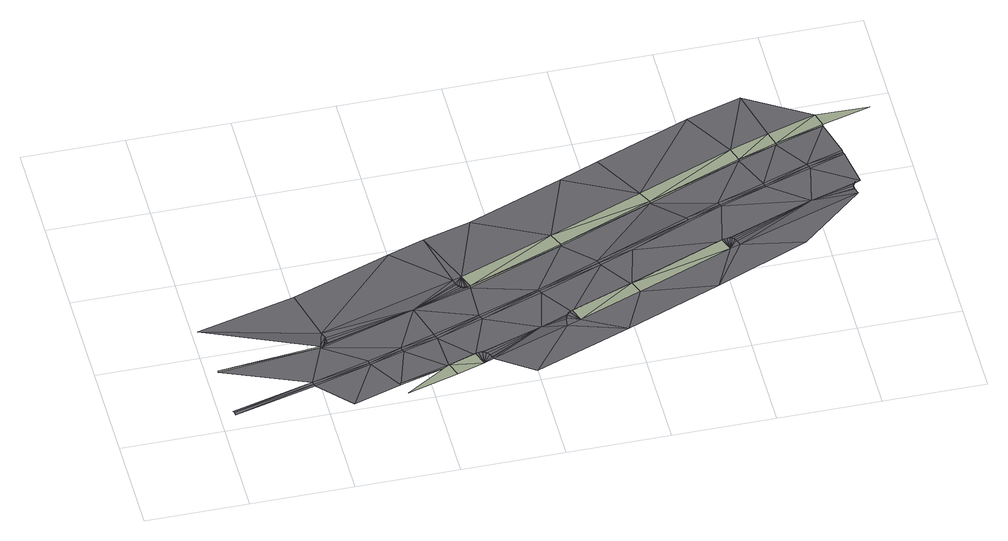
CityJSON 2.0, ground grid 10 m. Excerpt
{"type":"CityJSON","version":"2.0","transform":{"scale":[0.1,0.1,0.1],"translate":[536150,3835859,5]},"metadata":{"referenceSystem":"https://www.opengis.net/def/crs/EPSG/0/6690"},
"CityObjects":{
"road1":{"type":"Road","attributes":{"RoadStructureAttribute.sectionType":"1"},"geometry":[{"type":"MultiSurface","lod":"3","boundaries":[[[0,1,2]],[[3,4,1]],[[5,6,7]],[[0,2,8]],[[3,1,0]],[[6,9,7]],[[9,10,11]],[[6,5,3]],[[10,12,11]],[[13,14,8]],[[0,8,14]],[[3,0,15]],[[3,16,6]],[[17,18,9]],[[9,6,17]],[[17,19,18]],[[19,20,18]],[[9,18,21]],[[19,22,20]],[[22,23,20]],[[18,20,21]],[[9,21,10]],[[20,23,24]],[[22,25,23]],[[25,24,23]],[[20,24,21]],[[25,26,24]],[[26,21,24]],[[26,10,21]],[[15,0,14]],[[16,3,15]],[[16,27,6]],[[14,13,28]],[[29,19,17]],[[29,22,19]],[[29,25,22]],[[29,26,25]],[[29,10,26]],[[10,30,12]],[[31,15,14]],[[27,16,15]],[[28,32,14]],[[27,29,6]],[[17,6,29]],[[33,28,34]],[[27,15,31]],[[31,14,32]],[[29,35,10]],[[32,28,33]],[[33,34,36]],[[36,37,38]],[[33,39,32]],[[27,31,40]],[[31,32,39]],[[41,27,40]],[[40,31,39]],[[27,41,29]],[[10,35,30]],[[42,33,36]],[[43,44,36]],[[36,38,43]],[[39,33,42]],[[45,41,40]],[[46,40,39]],[[41,45,29]],[[36,44,42]],[[42,47,39]],[[48,42,44]],[[49,44,43]],[[44,49,48]],[[50,49,43]],[[49,51,48]],[[49,50,51]],[[52,35,29]],[[43,53,50]],[[54,52,29]],[[55,54,29]],[[56,55,29]],[[50,57,51]],[[43,58,53]],[[59,56,29]],[[45,60,29]],[[43,61,58]],[[43,62,61]],[[50,53,57]],[[63,59,29]],[[53,64,57]],[[53,58,64]],[[61,62,65]],[[58,61,64]],[[35,66,30]],[[45,40,46]],[[46,39,47]],[[67,42,48]],[[67,51,57]],[[29,60,63]],[[54,55,68]],[[69,68,55]],[[42,67,47]],[[70,35,52]],[[69,55,56]],[[70,52,54]],[[70,54,68]],[[71,69,56]],[[70,68,69]],[[35,70,66]],[[71,56,59]],[[70,69,71]],[[72,71,59]],[[72,59,63]],[[48,51,67]],[[71,72,70]],[[73,72,63]],[[72,73,70]],[[63,60,73]],[[57,64,67]],[[65,62,67]],[[64,61,67]],[[61,65,67]],[[74,45,46]],[[75,46,47]],[[76,62,77]],[[78,66,70]],[[45,74,60]],[[67,79,47]],[[80,70,73]],[[67,62,76]],[[74,46,75]],[[75,47,79]],[[74,81,60]],[[70,80,78]],[[67,76,82]],[[73,60,81]],[[81,83,73]],[[67,84,79]],[[67,82,85]],[[67,85,86]],[[82,76,87]],[[84,67,86]],[[82,87,88]],[[88,85,82]],[[87,76,89]],[[85,88,90]],[[86,85,90]],[[88,87,89]],[[76,77,91]],[[90,88,89]],[[92,84,86]],[[86,90,92]],[[92,90,89]],[[84,93,79]],[[73,83,80]],[[89,76,91]],[[94,84,92]],[[95,92,89]],[[74,75,96]],[[75,79,93]],[[74,97,81]],[[98,78,80]],[[99,89,91]],[[97,74,96]],[[96,75,93]],[[84,94,93]],[[94,92,95]],[[95,89,99]],[[83,100,80]],[[81,101,83]],[[97,101,81]],[[94,102,93]],[[96,93,102]],[[80,103,98]],[[100,103,80]],[[101,100,83]],[[104,94,95]],[[99,91,105]],[[106,96,102]],[[103,107,98]],[[94,104,102]],[[97,96,106]],[[108,109,95]],[[95,99,108]],[[97,110,101]],[[108,99,105]],[[110,97,106]],[[104,111,102]],[[95,109,104]],[[103,112,107]],[[110,113,101]],[[114,108,105]],[[106,102,111]],[[100,115,103]],[[101,116,100]],[[117,104,109]],[[118,109,108]],[[109,118,117]],[[119,118,108]],[[118,120,117]],[[118,119,120]],[[110,106,121]],[[108,122,119]],[[119,123,120]],[[113,116,101]],[[108,124,122]],[[119,122,123]],[[108,125,124]],[[122,126,123]],[[108,127,125]],[[108,114,127]],[[122,124,126]],[[124,128,126]],[[128,124,125]],[[129,128,125]],[[129,125,127]],[[127,114,129]],[[113,110,121]],[[121,106,111]],[[105,130,114]],[[131,104,117]],[[103,115,112]],[[115,100,132]],[[132,100,116]],[[113,121,133]],[[121,111,134]],[[117,120,131]],[[120,123,131]],[[123,126,131]],[[131,134,111]],[[126,128,131]],[[128,129,131]],[[111,104,131]],[[129,114,131]],[[113,135,116]],[[135,113,133]],[[133,121,134]],[[115,136,112]],[[137,114,130]],[[132,138,115]],[[139,135,133]],[[140,133,134]],[[141,142,132]],[[132,116,141]],[[116,135,141]],[[131,143,134]],[[132,142,138]],[[131,114,137]],[[115,138,136]],[[141,135,139]],[[139,133,140]],[[140,134,143]],[[142,144,138]],[[141,145,142]],[[138,144,136]],[[131,146,143]],[[139,145,141]],[[147,146,131]],[[131,137,148]],[[131,148,149]],[[131,149,150]],[[131,150,151]],[[145,152,142]],[[131,151,153]],[[131,153,147]],[[146,154,143]],[[139,140,155]],[[140,143,154]],[[149,148,156]],[[149,156,157]],[[150,149,157]],[[150,157,158]],[[151,150,158]],[[151,158,159]],[[142,152,144]],[[153,151,159]],[[155,140,154]],[[160,139,155]],[[139,160,145]],[[152,161,144]]],"semantics":{"surfaces":[{"type":"TrafficArea","function":"1000"},{"type":"AuxiliaryTrafficArea","function":"2000"},{"type":"TrafficArea","function":"2000"},{"type":"TrafficArea","function":"1010"},{"type":"AuxiliaryTrafficArea","function":"5000"}],"values":[0,0,1,0,0,1,2,3,2,3,0,0,3,1,1,1,1,2,1,1,2,2,2,1,1,2,1,1,1,0,0,3,3,2,2,2,2,2,2,0,0,3,3,2,1,0,0,2,3,1,4,3,0,0,0,0,3,2,1,4,4,3,0,0,3,1,3,1,2,1,2,1,1,2,2,2,2,2,1,2,2,3,2,2,1,2,1,1,1,1,2,0,0,2,2,2,1,1,3,2,1,2,2,1,2,2,1,2,1,1,2,2,1,2,1,2,2,2,2,0,0,2,2,3,3,4,2,0,0,3,2,2,1,1,3,2,2,1,2,1,1,2,1,1,2,2,2,1,1,2,3,4,2,1,4,0,0,3,2,2,0,0,3,1,4,4,1,3,3,0,2,4,1,1,2,0,2,3,0,4,4,3,2,0,3,1,2,3,2,0,4,1,1,2,1,2,1,1,0,2,1,3,2,1,2,1,2,2,1,1,1,1,1,1,0,0,2,2,2,4,1,0,0,2,2,2,3,2,2,3,2,3,0,0,2,2,4,0,0,1,1,3,3,4,2,2,3,0,0,4,1,2,3,3,2,2,2,2,2,1,2,2,3,0,0,1,1,1,1,1,1,4,1,0,0,3,4]}}]}
},
"vertices":[
[94,41,2],[14,20,3],[14,17,3],[93,44,2],[13,23,2],[12,78,1],[111,87,2],[12,78,3],[95,39,2],[111,87,4],[116,105,3],[5,131,5],[102,157,4],[125,8,1],[151,55,2],[150,57,2],[150,60,2],[114,88,2],[114,88,4],[116,90,2],[116,90,4],[118,98,4],[118,92,2],[118,92,4],[118,95,4],[118,95,3],[118,98,3],[183,70,2],[172,22,2],[206,117,2],[200,191,5],[184,67,2],[185,65,2],[221,36,2],[172,22,4],[250,145,4],[221,36,4],[176,8,4],[226,22,4],[219,75,2],[218,78,2],[217,81,2],[248,45,2],[253,31,4],[248,45,4],[263,95,3],[264,93,3],[265,90,3],[251,46,2],[251,46,4],[255,46,4],[255,46,3],[251,141,4],[258,44,4],[252,139,4],[254,137,3],[256,135,3],[258,44,3],[261,41,4],[259,134,3],[264,134,2],[262,37,4],[263,35,4],[261,134,3],[261,41,3],[262,36,4],[236,203,5],[316,68,2],[254,137,4],[256,135,4],[259,148,4],[259,134,4],[261,134,4],[264,134,4],[324,116,3],[325,114,3],[339,61,5],[299,10,4],[283,215,6],[326,111,3],[352,182,5],[358,168,3],[341,71,4],[358,168,5],[348,80,3],[342,75,3],[345,78,3],[341,71,5],[342,75,5],[353,66,5],[345,78,5],[393,43,6],[348,80,5],[388,134,4],[410,102,4],[410,102,6],[387,137,4],[386,140,4],[377,250,7],[415,89,6],[451,205,5],[451,205,3],[421,147,4],[445,218,5],[504,139,4],[487,79,7],[480,173,5],[416,266,7],[509,126,6],[504,139,6],[479,176,5],[514,184,5],[509,302,7],[512,189,5],[519,129,6],[539,254,6],[544,240,4],[506,140,4],[506,140,6],[509,140,6],[509,140,4],[513,186,5],[512,140,6],[512,140,5],[514,139,6],[516,137,6],[514,139,5],[517,135,6],[516,137,5],[517,135,5],[579,117,7],[597,173,4],[544,240,6],[560,203,4],[561,201,4],[559,206,4],[564,319,7],[641,171,6],[578,267,6],[604,221,4],[605,218,4],[582,253,4],[582,253,6],[606,215,4],[626,282,6],[630,268,4],[647,189,4],[645,188,4],[639,177,6],[639,179,5],[639,182,5],[641,185,5],[630,268,6],[642,187,4],[641,227,4],[640,229,4],[639,179,6],[639,182,6],[641,185,6],[642,187,6],[640,232,4],[678,281,6]
]}
